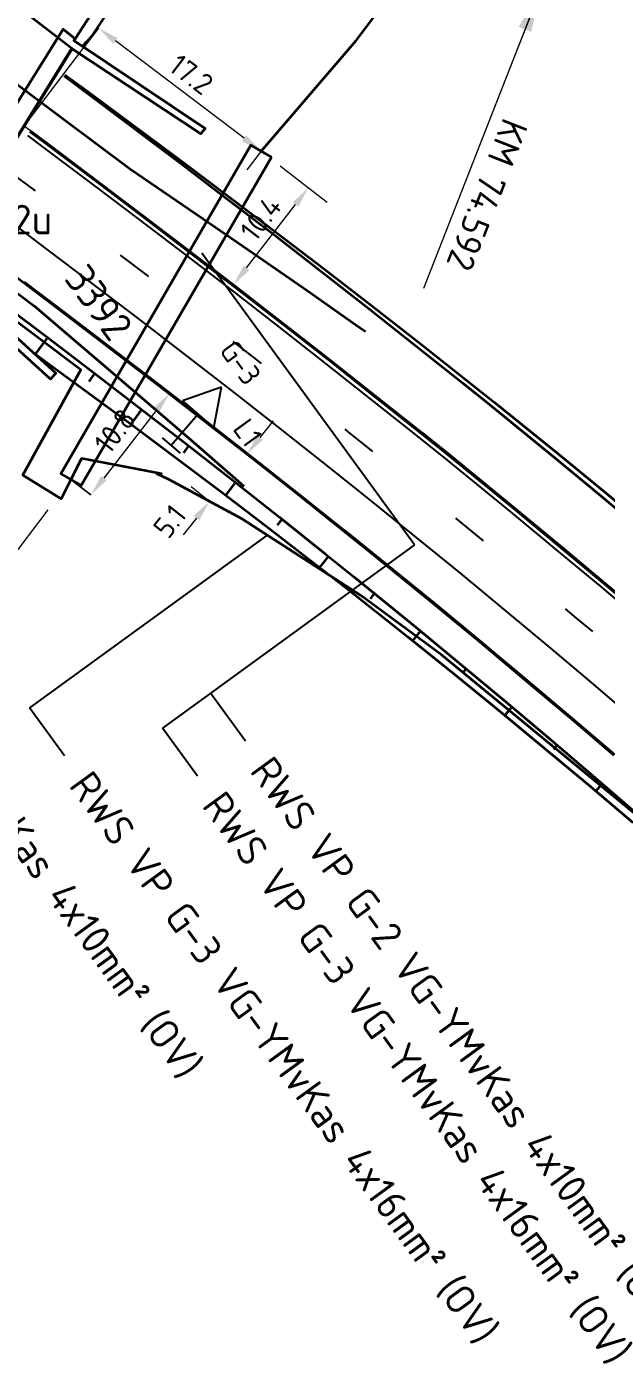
# Model space of a CAD drawing. Header units: metres. Extents: x 134219 to 139080, y 438661 to 444352.
# Drawn here: x 135406.8 to 135455.7, y 442924.6 to 443037.3 of the extents above; entities that cross this region are included whole.
import ezdxf
from ezdxf.enums import TextEntityAlignment as Align

# ---------------------------------------------------------------- set-up
doc = ezdxf.new("R2010")
doc.units = ezdxf.units.M
doc.linetypes.add('13strp', pattern=[4, 1, -3])
doc.linetypes.add('39strp', pattern=[12, 3, -9])
doc.layers.get('DEFPOINTS').update_dxf_attribs({"color": 193})
for name, color, linetype, lineweight in [('N-WE-AM-AANPIJLING-G', 7, 'Continuous', 18), ('N-WE-KL-ET_LS_OV_ARMATUUR-S', 7, 'Continuous', 25), ('N-WE-KL-ET_LS_OV_ARMATUUR-T18', 1, 'Continuous', 25), ('N-WE-KL-ET_LS_OV_KABEL-G', 10, 'KL-LS-OV-N', 35), ('N-WE-KL-ET_LS_OV_KABEL-M', 7, 'Continuous', 18), ('N-WE-KL-ET_LS_OV_KABEL-T25', 7, 'Continuous', 25), ('N-WE-KL-ET_LS_OV_MANTELBUIS-G', 10, 'Continuous', 35), ('Utd-geleiderail-nw', 8, 'glm a2ee v014$0$f2m40080', 35), ('Utd-ondergr-bs', 8, 'Continuous', 35), ('Utd-ondergr-nw', 8, '13strp', 35)]:
    doc.layers.add(name, color=color, linetype=linetype, lineweight=lineweight)
doc.layers.add('N-WE-KL-ET_LS_OV_ARMATUUR-T25', color=2, linetype='Continuous')
doc.layers.add('Utd-weg-nw', color=8, linetype='Continuous')
doc.styles.add('dtm a2ee v011$0$rtw_iso', font='NLCS-ISO.ttf')
doc.styles.add('ISO18', font='NLCS-ISO.ttf')
doc.styles.add('ISO25', font='NLCS-ISO.ttf')
doc.styles.add('NLCS_18', font='NLCS-ISO.ttf', dxfattribs={"height": 1.799999952316284})
doc.styles.add('NLCS_25', font='NLCS-ISO.ttf', dxfattribs={"height": 2.5})
doc.linetypes.add('glm a2ee v014$0$f2m40080', pattern='A,2,-1,[160,RTW.shx,S=0.5,R=0,X=0,Y=0],-1', length=4)
doc.linetypes.add('KL-LS-OV-N', pattern='A,4,-1,[103,NLCS.SHX,S=0.75,R=0,X=0,Y=0],-1,4,-1.5,["0V",Standard,S=1,R=0,X=0,Y=-0.5],-3', length=14.5)
doc.dimstyles.new('NLCS_t18_pijl_Dimension_l3_h1', dxfattribs={"dimtxt": 1.799999952316284, "dimasz": 1.8, "dimexe": 2, "dimexo": 2, "dimgap": 0.7, "dimtad": 1, "dimdec": 1, "dimzin": 0, "dimdsep": 46, "dimtxsty": 'NLCS_18', "dimcen": 2.5, "dimdle": 2, "dimclrd": 256, "dimclre": 256, "dimclrt": 256, "dimadec": 1, "dimazin": 0, "dimtfac": 1, "dimtdec": 1, "dimtofl": 0, "dimtmove": 1, "dimatfit": 0, "dimfxl": 0, "dimtolj": 1, "dimtzin": 0, "dimlwd": 18, "dimlwe": 18, "dimarcsym": 0})
doc.dimstyles.new('UTD', dxfattribs={"dimtxt": 1.8, "dimasz": 1.8, "dimexe": 0, "dimexo": 0, "dimgap": 0.5, "dimtad": 1, "dimdec": 1, "dimzin": 1, "dimdsep": 46, "dimtxsty": 'ISO18', "dimcen": 2.5, "dimclrd": 256, "dimclre": 256, "dimclrt": 1, "dimadec": 0, "dimazin": 0, "dimtfac": 1, "dimtdec": 1, "dimtmove": 0, "dimatfit": 3, "dimfxl": 0, "dimlwd": -1, "dimlwe": -1, "dimarcsym": 0})

# ---------------------------------------------------------------- blocks, each defined once
blk = doc.blocks.new('SKL-ET_OV_ARMATUUR_HD_NATRIUM_1x250W-SO (3)')
for p, q in [((6.492758620646782, 0), (3.492758620646782, 1.75724137929501)), ((3.492758620646782, -1.75724137929501), (6.492758620646782, 0))]:
    blk.add_line(p, q)
for points in [[(3.492758620646782, 1.75724137929501), (3.492758620646782, -1.75724137929501)], [(0, 1), (0, -1)], [(3.492758620646782, 0), (0, 0)]]:
    blk.add_lwpolyline(points)
at = {"layer": 'N-WE-KL-ET_LS_OV_ARMATUUR-T18', "style": 'ISO18', "flags": 1}
for tag, p in [('TYPE_ARMATUUR', (3.074775890243473, -6.820996952301357)), ('VERMOGEN_LAMP', (3.074775890243473, -10.60550704807974)), ('SPIEGELSTAND', (3.074775890243473, -14.39001714385813)), ('HOOGTE_LICHTMAST', (3.074775890243473, -18.17452723963652)), ('UITLEGGERHOEK', (3.074775890243473, -21.95903733541491)), ('TYPE_LICHTMAST', (3.074775890243473, -25.74354743119329)), ('BOTSVRIENDELIJK', (3.074775890243473, -29.52805752697168)), ('POSITIE_LICHTMAST', (3.074775890243473, -33.31256762275007)), ('KABELAANSLUITNG', (3.074775890243473, -37.09707771852845)), ('VOEDINGSPUNT', (3.074775890243473, -44.66609791008523))]:
    blk.add_attdef(tag, p, '', height=1.8, dxfattribs=at)
at = {"layer": 'N-WE-KL-ET_LS_OV_ARMATUUR-T18', "style": 'ISO18'}
for tag, p in [('FASE-AANSLUITING_1', (3.074775890243473, -40.88158781430684)), ('GROEPSNUMMER', (3.074775890243473, -48.45060800586361))]:
    blk.add_attdef(tag, p, '', height=1.8, dxfattribs=at)
at = {"layer": 'N-WE-KL-ET_LS_OV_ARMATUUR-T25', "style": 'ISO25'}
for tag, p in [('MASTNUMMER', (3.074775890243473, 7.390582596301101)), ('TYPE_SYMBOOL', (3.074775890243473, 3.606072500522714))]:
    blk.add_attdef(tag, p, '', height=2.5, dxfattribs=at)
blk = doc.blocks.new('*D487')
at = {"layer": 'DEFPOINTS', "color": 0, "transparency": 16777216}
for p in [(135425.3838191423, 443001.1654394528), (135422.2300015393, 442997.177557415), (135422.2300015392, 442997.1775574151)]:
    blk.add_point(p, dxfattribs=at)
at = {"layer": 'N-WE-KL-ET_LS_OV_KABEL-M', "linetype": 'Continuous', "lineweight": 18, "transparency": 16777216}
for p, q in [((135426.5003757546, 443002.5772826918), (135427.616932367, 443003.9891259307)), ((135421.1134449267, 442995.7657141762), (135419.9968883142, 442994.3538709374))]:
    blk.add_line(p, q, dxfattribs=at)
at = {"layer": 'N-WE-KL-ET_LS_OV_KABEL-M', "lineweight": 18, "transparency": 16777216}
for p, q in [((135425.3838191421, 443001.165439453), (135423.8151044323, 443002.4060579113)), ((135422.2300015392, 442997.1775574151), (135420.6612868293, 442998.4181758734))]:
    blk.add_line(p, q, dxfattribs=at)
at = {"layer": 'N-WE-KL-ET_LS_OV_KABEL-M', "transparency": 16777216}
for points in [[(135426.2650685481, 443002.7633754606), (135426.7356829611, 443002.3911899231), (135425.3838191421, 443001.165439453)], [(135420.8781377202, 442995.951806945), (135421.3487521331, 442995.5796214075), (135422.2300015392, 442997.1775574151)]]:
    blk.add_solid(points, dxfattribs=at)
at = {"layer": 'N-WE-KL-ET_LS_OV_KABEL-M', "transparency": 16777216, "insert": (135418.8573850422, 442995.4923711731), "char_height": 1.799999952316284, "attachment_point": 5, "rotation": 51.66128045725539, "style": 'NLCS_18'}
blk.add_mtext('\\A1;5.1', dxfattribs=at)
blk = doc.blocks.new('*D191')
at = {"layer": 'DEFPOINTS', "color": 0, "transparency": 16777216}
for p in [(135418.8164672562, 443006.2805888157), (135412.2000335839, 442997.7170765738), (135412.2000335839, 442997.7170765738)]:
    blk.add_point(p, dxfattribs=at)
at = {"layer": 'N-WE-KL-ET_LS_OV_KABEL-M', "lineweight": 18, "transparency": 16777216}
for p, q in [((135418.8164672562, 443006.2805888158), (135417.2338234163, 443007.5033882581)), ((135412.2000335839, 442997.7170765738), (135410.617389744, 442998.9398760161))]:
    blk.add_line(p, q, dxfattribs=at)
at = {"layer": 'N-WE-KL-ET_LS_OV_KABEL-M', "linetype": 'Continuous', "lineweight": 18, "transparency": 16777216}
blk.add_line((135417.7159477581, 443004.8562093599), (135413.3005530819, 442999.1414560297), dxfattribs=at)
at = {"layer": 'N-WE-KL-ET_LS_OV_KABEL-M', "transparency": 16777216}
for points in [[(135417.4785511821, 443005.0396292763), (135417.9533443341, 443004.6727894435), (135418.8164672562, 443006.2805888158)], [(135413.0631565059, 442999.324875946), (135413.5379496579, 442998.9580361134), (135412.2000335839, 442997.7170765738)]]:
    blk.add_solid(points, dxfattribs=at)
at = {"layer": 'N-WE-KL-ET_LS_OV_KABEL-M', "transparency": 16777216, "insert": (135414.2361917339, 443003.127089134), "char_height": 1.799999952316284, "attachment_point": 5, "rotation": 52.309219126984885, "style": 'NLCS_18'}
blk.add_mtext('\\A1;10.8', dxfattribs=at)
blk = doc.blocks.new('*D192')
at = {"layer": 'DEFPOINTS', "color": 0, "transparency": 16777216}
for p in [(135412.8528199006, 443037.1438697), (135412.8528199006, 443037.1438696999), (135426.57607676, 443026.75730065)]:
    blk.add_point(p, dxfattribs=at)
at = {"layer": 'N-WE-KL-ET_LS_OV_KABEL-M', "lineweight": 18, "transparency": 16777216}
for p, q in [((135412.8528199006, 443037.1438696999), (135411.6458309903, 443035.5491353114)), ((135426.57607676, 443026.7573006499), (135425.3690878496, 443025.1625662613))]:
    blk.add_line(p, q, dxfattribs=at)
at = {"layer": 'N-WE-KL-ET_LS_OV_KABEL-M', "linetype": 'Continuous', "lineweight": 18, "transparency": 16777216}
blk.add_line((135425.1408158102, 443027.8435906692), (135414.2880808504, 443036.0575796806), dxfattribs=at)
at = {"layer": 'N-WE-KL-ET_LS_OV_KABEL-M', "transparency": 16777216}
for points in [[(135414.4691291869, 443036.2967898389), (135414.1070325138, 443035.8183695223), (135412.8528199006, 443037.1438696999)], [(135425.3218641468, 443028.0828008276), (135424.9597674737, 443027.604380511), (135426.57607676, 443026.7573006499)]]:
    blk.add_solid(points, dxfattribs=at)
at = {"layer": 'N-WE-KL-ET_LS_OV_KABEL-M', "transparency": 16777216, "insert": (135420.6800394442, 443033.2263726668), "char_height": 1.799999952316284, "attachment_point": 5, "rotation": 322.8794183338432, "style": 'NLCS_18'}
blk.add_mtext('\\A1;17.2', dxfattribs=at)
blk = doc.blocks.new('*D193')
at = {"layer": 'DEFPOINTS', "color": 0, "transparency": 16777216}
for p in [(135430.5758371965, 443023.6671675296), (135430.5758371965, 443023.6671675296), (135424.2437301648, 443015.4711092379)]:
    blk.add_point(p, dxfattribs=at)
at = {"layer": 'N-WE-KL-ET_LS_OV_KABEL-M', "lineweight": 18, "transparency": 16777216}
for p, q in [((135430.5758371965, 443023.6671675296), (135432.1585203105, 443022.4444189206)), ((135424.2437301648, 443015.4711092379), (135425.8264132788, 443014.2483606289))]:
    blk.add_line(p, q, dxfattribs=at)
at = {"layer": 'N-WE-KL-ET_LS_OV_KABEL-M', "linetype": 'Continuous', "lineweight": 18, "transparency": 16777216}
blk.add_line((135425.3442039129, 443016.8955240404), (135429.4753634485, 443022.242752727), dxfattribs=at)
at = {"layer": 'N-WE-KL-ET_LS_OV_KABEL-M', "transparency": 16777216}
for points in [[(135429.2379609814, 443022.4261650183), (135429.7127659156, 443022.0593404357), (135430.5758371965, 443023.6671675296)], [(135425.1068014458, 443017.0789363318), (135425.58160638, 443016.7121117491), (135424.2437301648, 443015.4711092379)]]:
    blk.add_solid(points, dxfattribs=at)
at = {"layer": 'N-WE-KL-ET_LS_OV_KABEL-M', "transparency": 16777216, "insert": (135426.5532871685, 443021.077573864), "char_height": 1.799999952316284, "attachment_point": 5, "rotation": 52.311059401848325, "style": 'NLCS_18'}
blk.add_mtext('\\A1;10.4', dxfattribs=at)
blk = doc.blocks.new('SAL-AM_KILOMETRERING-SO (1)')
blk.add_lwpolyline([(10, 0), (19, 0), (37, 0)])
at = {"style": 'ISO25'}
blk.add_text('KM', height=2.25, dxfattribs=at).set_placement((21, 1))
blk.add_attdef('KM', (26, 1), '', height=2.25, dxfattribs=at)

msp = doc.modelspace()

# ---------------------------------------------------------------- linework, layer by layer
at = {"layer": 'N-WE-KL-ET_LS_OV_KABEL-G', "elevation": 0.8257604032714949, "flags": 128}
msp.add_lwpolyline([(135454.195526781, 443058.737597669), (135452.454440538, 443057.118065413), (135449.061221147, 443055.283430305), (135434.571832962, 443036.095135264), (135434.579459565, 443036.067651175), (135426.570736965, 443026.759209845), (135426.57607676, 443026.75730065)], dxfattribs=at)
at = {"layer": 'N-WE-KL-ET_LS_OV_KABEL-G', "flags": 128}
msp.add_lwpolyline([(135920.1568725329, 442341.1644278864), (135919.194440535, 442340.328574169), (135890.909467668, 442385.2695944679), (135864.109187932, 442426.729240264), (135835.316175153, 442471.352430386), (135806.933870797, 442516.016357485), (135778.885596529, 442560.214820042), (135749.464698218, 442604.310635349), (135688.972514769, 442692.845954611), (135658.233952217, 442735.00424906), (135645.162689539, 442753.132465963), (135616.198213794, 442790.312214619), (135569.703690102, 442852.510273562), (135568.725128698, 442853.961767806), (135568.715633119, 442853.961179831), (135556.528739472, 442870.335201056), (135541.936615106, 442887.768592935), (135535.961789206, 442894.272333709), (135510.855021249, 442922.2818717679), (135499.678286768, 442932.516359579), (135460.258543628, 442969.031952235), (135441.802902985, 442984.209755406), (135434.997322318, 442989.224812447), (135424.998443609, 442995.684780699), (135418.788355297, 442999.033333785), (135417.786210207, 442999.509148304), (135418.175784277, 442999.508221565), (135411.424090876, 443000.809873973), (135410.522419528, 442999.013252934), (135409.6991718384, 442997.3857869611), (135406.4593130724, 442999.3894667195), (135411.3547172266, 443008.2902856728), (135374.572085829, 443035.916263745), (135373.9319197, 443035.52403871), (135373.149815951, 443035.540735739)], dxfattribs=at)
at = {"layer": 'N-WE-KL-ET_LS_OV_KABEL-M'}
for points in [[(135406.5795905255, 443028.855363877), (135412.8528199006, 443037.1438697)], [(135407.0985179723, 443028.462609022), (135406.5795905255, 443028.855363877)], [(135428.1716801214, 443025.5245701221), (135430.5758371965, 443023.6671675296)], [(135410.522419528, 442999.013252934), (135412.2000335839, 442997.7170765738)], [(135408.578118141, 442996.4485097359), (135405.1769273242, 442991.9619722725)]]:
    msp.add_lwpolyline(points, dxfattribs=at)
at = {"layer": 'N-WE-KL-ET_LS_OV_KABEL-T25'}
for p, q in [((135439.5184237579, 442993.5056601494), (135421.5842005479, 443018.1303037097)), ((135427.0872866075, 442994.3352434312), (135407.0350209228, 442979.7311007245)), ((135439.5184237578, 442993.5056601493), (135418.2644036968, 442978.0262750792)), ((135425.2496844236, 442976.9281616219), (135422.3061007888, 442980.9698587141)), ((135409.9786045577, 442975.6894036324), (135407.0350209228, 442979.7311007245)), ((135421.2079873315, 442973.9845779872), (135418.2644036967, 442978.0262750793))]:
    msp.add_line(p, q, dxfattribs=at)
at = {"layer": 'N-WE-KL-ET_LS_OV_MANTELBUIS-G', "linetype": 'Continuous'}
msp.add_lwpolyline([(135427.4416205242, 443026.2564673523), (135425.7105329957, 443027.2581339477), (135409.6568757638, 442999.5140862317), (135411.3879632923, 442998.5124196362)], close=True, dxfattribs=at)
at = {"layer": 'Utd-geleiderail-nw', "linetype": 'Continuous', "flags": 128}
for points in [[(135401.9481299517, 443035.3814884963), (135409.9857360034, 443029.4064395624), (135415.5636659749, 443025.218153202), (135422.221008906, 443020.6765791634), (135426.3505248106, 443017.8352244501), (135430.4685589098, 443014.9757694767), (135434.5742324135, 443012.0971199387), (135435.4002688164, 443011.511984307)], [(135401.5433731976, 443018.1132073247), (135407.4564409343, 443013.6732788121), (135416.9114790016, 443005.5892626911), (135420.6609570312, 443002.3556434123), (135424.3933668169, 442999.107012109), (135425.1281123167, 442998.4612399583)]]:
    msp.add_lwpolyline(points, dxfattribs=at)
at = {"layer": 'Utd-ondergr-bs', "flags": 128}
for points in [[(135438.551, 443080.765), (135436.496, 443077.503), (135434.958, 443078.58), (135412.826, 443042.369), (135414.136, 443041.308), (135410.866, 443036.236), (135409.857, 443037.041), (135397.534, 443017.312), (135398.648, 443016.42), (135396.944, 443013.966), (135395.946, 443014.777), (135386.161, 442999.058), (135385.724, 442999.29), (135376.173, 442983.52), (135364.304, 442964.564), (135354.196, 442948.492), (135343.887, 442932.463), (135332.883, 442915.287)], [(135411.481, 443035.603), (135412.3, 443036.484), (135414.338, 443039.571), (135420.777, 443049.407), (135430.114, 443064.42), (135436.564, 443074.262), (135438.986, 443078.654), (135439.017, 443079.911), (135438.551, 443080.765)], [(135421.535, 443028.302), (135421.849, 443028.663), (135410.777, 443036.102), (135410.866, 443036.236)], [(135399.298, 443017.078), (135402.482, 443022.228), (135406.287, 443028.382), (135410.615, 443035.384)], [(135410.615, 443035.384), (135421.479, 443028.219), (135421.535, 443028.302)], [(135409.167, 443007.92), (135408.782, 443007.494), (135398.803, 443016.588), (135398.648, 443016.42)], [(135409.167, 443007.92), (135409.234, 443007.994), (135399.298, 443017.078)]]:
    msp.add_lwpolyline(points, dxfattribs=at)
for points in [[(135374.041, 443036.497), (135385.359, 443054.875), (135410.6, 443035.451), (135399.232, 443017.066)], [(135398.648, 443016.42), (135397.534, 443017.312), (135409.857, 443037.041), (135410.866, 443036.236), (135410.777, 443036.102), (135421.849, 443028.663), (135421.535, 443028.302), (135421.479, 443028.219), (135410.615, 443035.384), (135406.287, 443028.382), (135402.482, 443022.228), (135399.298, 443017.078), (135409.234, 443007.994), (135408.782, 443007.494), (135398.803, 443016.588)]]:
    msp.add_lwpolyline(points, close=True, dxfattribs=at)
at = {"layer": 'Utd-ondergr-nw', "linetype": 'Continuous', "flags": 128}
for points in [[(135409.9501326667, 443033.1087533092), (135411.7541794789, 443031.7675968354), (135419.7745373996, 443025.7260273813), (135423.7702295328, 443022.6819679826), (135427.7550510077, 443019.6209562332), (135431.7280749676, 443016.5419267065), (135435.6883597099, 443013.4438241756), (135439.6349478489, 443010.3256044697), (135443.5668654951, 443007.1862353511), (135445.9931066999, 443005.2317859078), (135451.3818643517, 443000.8414655362), (135455.2629479067, 442997.636536563), (135459.1261664991, 442994.410095584)], [(135410.0094736717, 443033.2054377848), (135411.8324090492, 443031.8721753411), (135419.8980874461, 443025.8888440473), (135423.9154497951, 443022.8718174538), (135427.9212135697, 443019.8363332641), (135431.9144560733, 443016.7813196148), (135435.8942373841, 443013.7057162468), (135439.8595995289, 443010.6084753835), (135443.8095656754, 443007.488562635), (135446.2466138926, 443005.5453942106), (135451.6583723981, 443001.1782102393), (135455.5550993053, 442997.988329217), (135459.4330856668, 442994.7755210397)], [(135407.0617568262, 443028.4027139775), (135408.4596886783, 443027.3634703199), (135412.8521308803, 443024.0653281192), (135416.4498318254, 443021.3446653961), (135420.4286549659, 443018.3134580061), (135424.3954473711, 443015.2662962689), (135428.349294036, 443012.2021295435), (135432.289266019, 443009.1199182931), (135436.214419626, 443006.0186349229), (135440.1237956124, 443002.8972646375), (135442.535534541, 443000.9544976586), (135447.8915789841, 442996.5908293423), (135451.7491018773, 442993.4053563397), (135455.5888682598, 442990.1985019229), (135459.4107596205, 442986.9703650688)], [(135407.0985179723, 443028.462609022), (135408.5016185612, 443027.4195228392), (135416.49214626, 443021.400428185), (135420.4711840968, 443018.369057224), (135424.4382059629, 443015.3217192139), (135428.3922967024, 443012.2573633256), (135432.3325272114, 443009.1749498225), (135436.2579536216, 443006.073450899), (135440.1676165018, 443002.9518515375), (135442.5795400049, 443001.0089358728), (135447.9360007979, 442996.6449283484), (135451.7938235541, 442993.4592077244), (135455.6338884192, 442990.2521040241), (135459.4560768731, 442987.023716232)], [(135402.1582262741, 443018.9395774212), (135410.0905767999, 443012.9643148354), (135414.037134158, 443009.9576898331), (135417.9694418699, 443006.9370193916), (135421.8866075996, 443003.9012811516), (135425.7877268138, 443000.8494655871), (135429.6718820071, 442997.7805768081), (135433.5381419458, 442994.6936333815), (135435.9221419754, 442992.7732117713), (135441.2156149719, 442988.4605215678), (135445.0280727448, 442985.3122625307), (135448.8229814456, 442982.1428718658), (135452.6002239478, 442978.9524473933), (135456.3596836701, 442975.7410875831)], [(135400.6727104221, 443016.9537167378), (135408.5914368319, 443010.9887188857), (135412.5303878079, 443007.9878889709), (135416.4545660483, 443004.9734636259), (135420.3630845613, 443001.9444271581), (135424.2550445678, 442998.8997771164), (135428.1295347357, 442995.8385250852), (135431.9856304351, 442992.759697496), (135434.3630912565, 442990.8445436153), (135439.6418135698, 442986.5438710658), (135443.4436476261, 442983.4043849028), (135447.2279815123, 442980.2438259968), (135450.994698428, 442977.0622918957), (135454.743682117, 442973.8598807948), (135458.4748168703, 442970.6366915336)], [(135406.5617892333, 443015.720623509), (135410.1328912345, 443013.0200776243), (135414.0796632889, 443010.013289051), (135418.0122004616, 443006.9924423366), (135421.929610266, 443003.9565149337), (135425.8309880063, 443000.9044971165), (135429.7154160026, 442997.8353927842), (135433.5819628353, 442994.7482202814), (135435.9661474392, 442992.8276499854), (135441.2600367857, 442988.5146205739), (135445.0727944216, 442985.3661139154), (135448.868001605, 442982.1964739669), (135452.6455412004, 442979.0057985566), (135456.4052966172, 442975.7941861618)], [(135407.5351853977, 443009.5967701019), (135408.5604466469, 443011.0120630926)], [(135407.3156764546, 443009.753732575), (135407.5351853977, 443009.5967701019), (135411.5319703575, 443006.6826370589), (135415.5112986346, 443003.7508167643), (135419.4723008178, 443000.8002805439), (135423.4140889543, 442997.8300175703), (135427.3357558247, 442994.8390357158), (135431.2363742497, 442991.8263624359), (135433.6400628371, 442989.9501006883), (135438.9738132342, 442985.7303483578), (135442.8125098986, 442982.6444035466), (135446.6311235715, 442979.5331923578), (135450.4294712579, 442976.3968604031), (135454.2073710604, 442973.2355546619), (135457.9646421892, 442970.0494234732)], [(135412.0607201417, 443007.3132485842), (135412.5462888148, 443007.9756743376)], [(135415.6002326133, 443003.6845701648), (135416.5185564985, 443004.9238720974)], [(135420.0434410534, 443001.2759542568), (135420.4774221514, 443001.8549817507)], [(135423.6018461566, 442997.6868186695), (135424.4219051361, 442998.7679398342)], [(135427.9636977771, 442995.1574378455), (135428.3510123032, 442995.6616904581)], [(135431.5323280934, 442991.5953479531), (135432.263947522, 442992.5355003003)], [(135435.8102169419, 442988.9452951974), (135436.1560866879, 442989.3837571265)], [(135439.3830084923, 442985.4013945242), (135440.0361865385, 442986.2182049637)], [(135443.5862214524, 442982.6465145923), (135443.8950021672, 442983.0274275155)], [(135447.1509328403, 442979.1039808809), (135447.7353905104, 442979.8152461309)], [(135451.2802897223, 442976.2492088903), (135451.5572642218, 442976.5817438079)], [(135454.8344191365, 442972.7038236892), (135455.3605359922, 442973.3270035556)]]:
    msp.add_lwpolyline(points, dxfattribs=at)
at = {"layer": 'Utd-weg-nw', "linetype": 'Continuous', "flags": 128}
for points in [[(135406.8516931347, 443028.0604565814), (135408.2200893473, 443027.0431702097), (135412.6113522526, 443023.7459135886), (135416.2080350564, 443021.0260208881), (135420.1856313611, 443017.9957481897), (135424.1511125612, 443014.949593726), (135428.1035645137, 443011.8865079316), (135432.0420592051, 443008.8054524108), (135435.9656539371, 443005.7054007741), (135439.87339053, 443002.5853394946), (135442.2840747477, 443000.6434221496), (135447.6377400483, 442996.2816921645), (135451.4935494388, 442993.0976341416), (135455.331610206, 442989.8922042021), (135459.1518038915, 442986.6655012789)], [(135404.2068005538, 443021.6781433636), (135408.5783102394, 443018.3957202018), (135412.1579391751, 443015.6887253789), (135416.1149859796, 443012.6741087639), (135420.0585044948, 443009.6448261331), (135423.9875950152, 443006.599845933), (135427.9013450725, 443003.5381488812), (135431.7988286474, 443000.4587287808), (135435.6791054002, 442997.3605933525), (135438.0721232087, 442995.4329073735), (135443.3859378732, 442991.1036444374), (135447.213046094, 442987.9432873242), (135451.0225378053, 442984.7617173786), (135454.8142954308, 442981.5590327973), (135458.5882019409, 442978.3353324283)]]:
    msp.add_lwpolyline(points, dxfattribs=at)
at = {"layer": 'Utd-weg-nw', "linetype": '39strp', "flags": 128}
msp.add_lwpolyline([(135405.0924097506, 443025.1940509409), (135406.2134449506, 443024.3606567867), (135410.5948312459, 443021.0708168951), (135414.1829871157, 443018.3573731335), (135418.1503086703, 443015.3349284768), (135422.104808528, 443012.2972099296), (135426.0455797645, 443009.2431769323), (135429.9717021388, 443006.171800646), (135433.8822412923, 443003.0820647774), (135437.7762479651, 442999.9729664235), (135440.1780989782, 442998.0381647616), (135445.5118389608, 442993.692668301), (135449.3532977664, 442990.5204607329), (135453.1770740057, 442987.3269607904), (135456.9830496612, 442984.1122670381), (135460.7711072647, 442980.8764786947), (135464.5411299012, 442977.61969563), (135468.2930012124, 442974.3420183617), (135472.0266054, 442971.0435480525), (135475.7418272296, 442967.7243865067), (135479.4385520342, 442964.3846361672), (135483.1166657176, 442961.0244001125), (135486.7760547581, 442957.6437820536), (135490.4166062118, 442954.2428863298), (135494.0382077165, 442950.8218179072), (135496.5517780345, 442948.4249032935), (135497.6407474943, 442947.3806823737), (135501.2241143564, 442943.9195859372), (135501.5646771161, 442943.5886349778), (135504.788197705, 442940.4386354212), (135508.332887538, 442936.9379382624), (135511.8580744517, 442933.4176025063), (135515.3636496442, 442929.8777368055), (135518.849504919, 442926.3184504143), (135522.3155326883, 442922.7398531875), (135525.7616259763, 442919.1420555749), (135529.1876784223, 442915.5251686194), (135532.5935842842, 442911.8893039532), (135535.9792384416, 442908.2345737939), (135539.3445363996, 442904.5610909418), (135542.6893742908, 442900.8689687754), (135546.0136488801, 442897.1583212489), (135549.3172575665, 442893.4292628882), (135552.6000983871, 442889.6819087873), (135555.86207002, 442885.9163746051), (135559.1030717871, 442882.1327765615), (135562.3230036579, 442878.3312314338), (135565.5217662521, 442874.5118565533), (135569.19703799, 442870.0697138737), (135571.8556991051, 442866.8199286173), (135574.9921416432, 442862.9476524582), (135578.1095788778, 442859.0589015667), (135581.209009015, 442855.1546299946), (135584.2914435809, 442851.2357771751), (135587.3579065745, 442847.3032687026), (135590.4094336398, 442843.3580171307), (135593.4470712562, 442839.4009227878), (135596.4718759445, 442835.4328746066), (135599.484913489, 442831.4547509683), (135602.4872581749, 442827.4674205601), (135605.437462523, 442823.5285255121)], dxfattribs=at)

# ---------------------------------------------------------------- block references
at = {"layer": 'N-WE-AM-AANPIJLING-G', "extrusion": (-0.007027076060653566, -0.02291253446344247, 0.9997127767346476)}
ref = msp.add_blockref('SAL-AM_KILOMETRERING-SO (1)', (-406.9916119604168, 463160.0804875389, -11101.65367712331), dxfattribs=dict(at, rotation=265.6512863114806))
ref.add_attrib('KM', '74.592', (-407.9659804724506, 463134.0795143651, -11101.65367712329), dxfattribs={"layer": 'N-WE-KL-ET_LS_OV_ARMATUUR-T25', "extrusion": (-0.007027076060653581, -0.02291253446344244, 0.9997127767346476), "height": 2.25, "rotation": 265.6512863118222, "style": 'ISO25'})
at = {"layer": 'N-WE-KL-ET_LS_OV_ARMATUUR-S'}
ref = msp.add_blockref('SKL-ET_OV_ARMATUUR_HD_NATRIUM_1x250W-SO (3)', (135418.988178674, 443001.8874412611, 1.25830577344007), dxfattribs=dict(at, rotation=49.26511618436173))
ref.add_attrib('MASTNUMMER', '3392', (135409.8839078629, 443015.9561844116, 1.25830577344007), dxfattribs={"layer": 'N-WE-KL-ET_LS_OV_ARMATUUR-T25', "height": 2.5, "rotation": 306.0659960422107, "style": 'ISO25'})
ref.add_attrib('FASE-AANSLUITING_1', 'L1', (135424.1029525287, 443003.2917599647, 1.25830577344007), dxfattribs={"layer": 'N-WE-KL-ET_LS_OV_ARMATUUR-T18', "height": 1.8, "rotation": 306.0659960422107, "style": 'ISO18'})
ref.add_attrib('GROEPSNUMMER', 'G-3', (135422.9787543731, 443009.9072998139, 1.25830577344007), dxfattribs={"layer": 'N-WE-KL-ET_LS_OV_ARMATUUR-T18', "height": 1.8, "rotation": 306.0659960422107, "style": 'ISO18'})

# ---------------------------------------------------------------- texts
at = {"layer": 'N-WE-KL-ET_LS_OV_KABEL-T25', "style": 'NLCS_25'}
for s, p in [('RWS VP G-2 VG-YMvKas 4x10mm² (OV)', (135386.3629789983, 442996.2002260409)), ('RWS VP G-2 VG-YMvKas 4x10mm² (OV)', (135426.550881105, 442975.1415492826)), ('RWS VP G-3 VG-YMvKas 4x16mm² (OV)', (135411.2798012391, 442973.9027912931)), ('RWS VP G-3 VG-YMvKas 4x16mm² (OV)', (135422.5091840129, 442972.1979656479)), ('RWS OP U-1 VG-YMvKas 4x10mm² (OV) - A27 GROEP U-8', (135379.5873061441, 442951.2662846881)), ('RWS OP U-3 VG-YMvKas 4x10mm² (OV) - A27 GROEP U-10', (135375.5456090519, 442948.3227010534)), ('RWS OP U-4 VG-YMvKas 4x16mm² (OV) - A27 GROEP U-11', (135371.5039119597, 442945.3791174186))]:
    msp.add_text(s, height=2.5, rotation=306.0659960422106, dxfattribs=at).set_placement(p, align=Align.MIDDLE_LEFT)
at = {"layer": 'Utd-ondergr-bs', "color": 7, "style": 'dtm a2ee v011$0$rtw_iso'}
msp.add_text('56.2u', height=2.5, dxfattribs=at).set_placement((135401.4124120671, 443019.7272056338))

# ---------------------------------------------------------------- dimensions: what is measured, and where the dimension line sits
at = {"layer": 'N-WE-KL-ET_LS_OV_KABEL-M'}
dim = msp.add_aligned_dim(p1=(135426.57607676, 443026.75730065), p2=(135412.8528199007, 443037.1438697), distance=1.4551775909673796e-10, dimstyle='NLCS_t18_pijl_Dimension_l3_h1', dxfattribs=at)
dim.commit()
dim.dimension.update_dxf_attribs({"geometry": '*D192', "text_midpoint": (135420.6800394442, 443033.2263726668)})
for base, p1, p2, angle, picture, middle in [((135430.5758371965, 443023.6671675296), (135424.2437301648, 443015.4711092378), (135430.5758371965, 443023.6671675295), 52.31105940184833, '*D193', (135427.8194336408, 443020.0993749914)), ((135412.2000335839, 442997.7170765738), (135418.8164672563, 443006.2805888157), (135412.2000335839, 442997.7170765738), 232.30921912624217, '*D191', (135415.502306787, 443002.1488495947)), ((135422.2300015392, 442997.1775574151), (135425.3838191423, 443001.1654394528), (135422.2300015393, 442997.1775574149), 231.66128045633397, '*D487', (135420.1123567914, 442994.4998764212))]:
    dim = msp.add_linear_dim(base=base, p1=p1, p2=p2, angle=angle, dimstyle='NLCS_t18_pijl_Dimension_l3_h1', dxfattribs=at)
    dim.commit()
    dim.dimension.update_dxf_attribs({"geometry": picture, "text_midpoint": middle, "dimtype": 161})

# ---------------------------------------------------------------- leaders
at = {"layer": 'N-WE-AM-AANPIJLING-G'}
msp.add_leader([(135450.1282993, 443040.290989202, 1.340998010651674), (135440.2793158775, 443015.1597094574, 0.6957818206609802)], dimstyle='UTD', override={"dimasz": 3.5, "dimfxl": 0}, dxfattribs=at)

doc.saveas('drawing.dxf')
